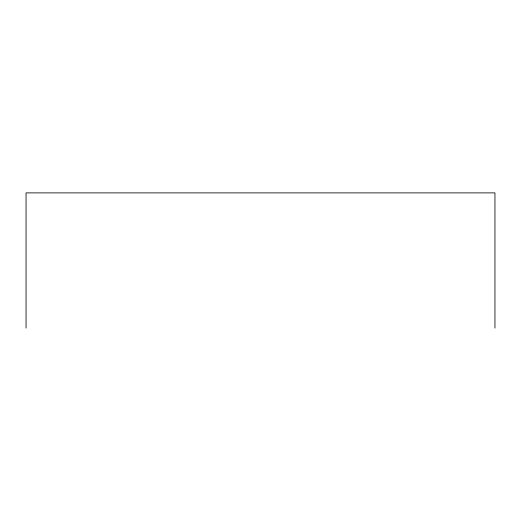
<?xml version="1.0" encoding="UTF-8"?>
<svg xmlns="http://www.w3.org/2000/svg" width="521" height="521" viewBox="0 0 521 521"><rect width="100%" height="100%" fill="white"/><g stroke="black" fill="none" stroke-linecap="round" stroke-linejoin="round"><path stroke-width="0.78" d="M494.95 328.113L494.95 192.887L26.05 192.887L26.05 328.113"/></g></svg>
